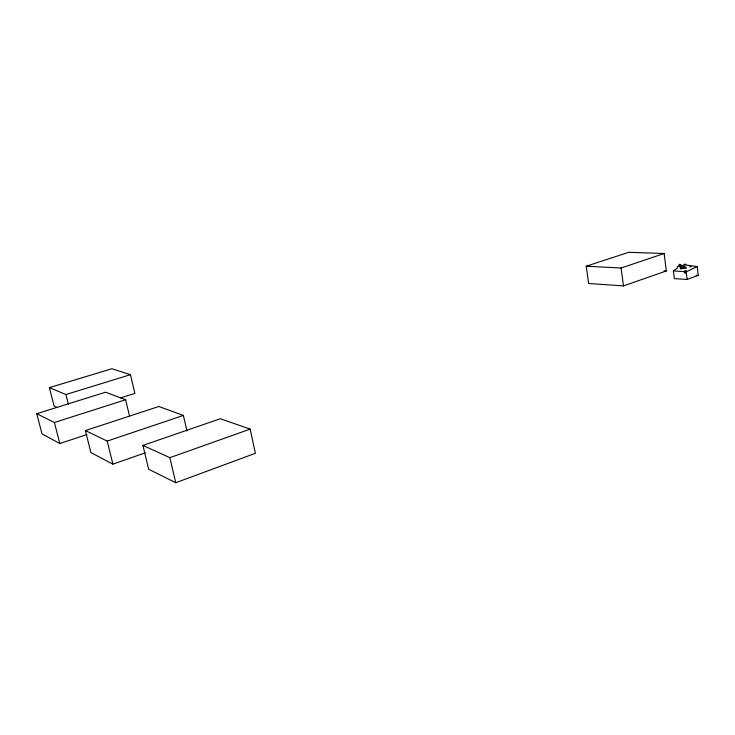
<?xml version="1.0" encoding="UTF-8"?>
<svg xmlns="http://www.w3.org/2000/svg" width="735" height="735" viewBox="0 0 735 735"><rect width="100%" height="100%" fill="white"/><g stroke="black" fill="none" stroke-linecap="round" stroke-linejoin="round"><path stroke-width="1.1" d="M684.239 264.839L697.203 266.557L698.25 275.423L687.142 279.419L674.372 278.666L673.407 270.893L677.698 267.917M681.859 265.859L683.449 265.179M175.748 482.72L255.394 453.302L250.157 429.111L220.316 418.729L142.93 445.41L148.654 469.252L175.748 482.72L169.868 457.666L142.93 445.41M169.868 457.666L250.157 429.111M686.132 271.068L686.371 273.071L684.551 272.97L684.303 270.976L686.049 270.783L687.142 279.419M676.861 266.97L679.002 266.226L679.131 264.324L681.051 264.628M186.966 431.068L183.373 415.44L158.852 406.483L85.37 430.581L90.901 452.604L112.905 464.143L145.3 452.833M623.473 285.906L666.323 270.958L664.146 253.511L628.756 252.28L586.227 266.226L588.671 283.499L623.473 285.906L621.075 268.009L664.146 253.511M85.37 430.581L107.209 441.083L183.373 415.44M129.498 415.872L125.611 399.757L105.574 392.205L36.75 413.713L42.005 433.88L59.82 443.527L87.015 434.541M36.75 413.713L54.408 422.496L125.611 399.757M120.77 397.874L134.891 393.381L130.426 374.685L111.922 368.731L49.374 387.621L54.114 406.115L57.238 407.548M49.374 387.621L65.92 394.53L130.426 374.685M697.203 266.557L686.224 271.821L673.407 270.893M681.088 267.31L680.233 267.457L680.445 268.982M682.365 266.97L685.746 266.906L686.444 268.202L681.951 268.569L681.841 267.531M679.691 265.987L680.84 266.024M689.724 266.823L691.185 266.787M684.166 264.233L685.948 264.306M586.227 266.226L621.075 268.009M664.045 270.848L666.323 270.958M696.118 275.303L698.25 275.423M680.977 266.18L679.783 266.658M680.821 266.153L680.022 266.658L680.83 266.29M684.037 266.915L684.561 267.173M683.954 266.97L684.478 267.228M54.408 422.496L59.82 443.527M65.92 394.53L68.355 404.14M107.209 441.083L112.905 464.143M683.697 265.418L683.881 266.98M681.06 266.346L681.363 268.891M680.886 266.336L681.18 268.734M680.518 264.894L680.665 266.07M679.351 265.05L679.498 266.217"/></g></svg>
